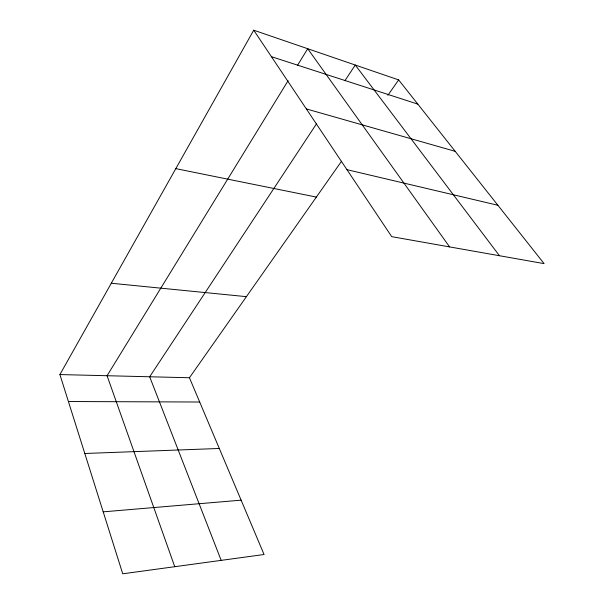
<?xml version="1.0" encoding="UTF-8"?>
<svg xmlns="http://www.w3.org/2000/svg" width="604" height="604" viewBox="0 0 604 604"><rect width="100%" height="100%" fill="white"/><g stroke="black" fill="none" stroke-linecap="round" stroke-linejoin="round"><path stroke-width="0.91" d="M341.539 161.238L189.445 377.749L264.069 554.51L122.74 573.8L59.902 374.563L253.725 30.2L398.663 79.917L544.098 263.631L391.724 236.662L253.725 30.2M288.1 80.694L107.074 375.726L174.745 566.703M297.417 65.504L307.715 48.72L449.61 246.908M316.579 123.692L149.671 376.768L221.17 560.369M344.944 80.672L355.265 65.028L499.47 255.734M387.866 95.289L398.663 79.917M103.201 511.845L241.124 500.165M84.794 453.491L219.305 448.47M68.403 401.524L199.69 402.015M59.902 374.563L189.445 377.749M111.295 283.246L246.402 296.662M175.802 168.637L316.36 197.078M346.945 169.664L497.9 205.269M306.349 108.931L455.205 151.332M271.415 56.67L417.825 104.122"/></g></svg>
